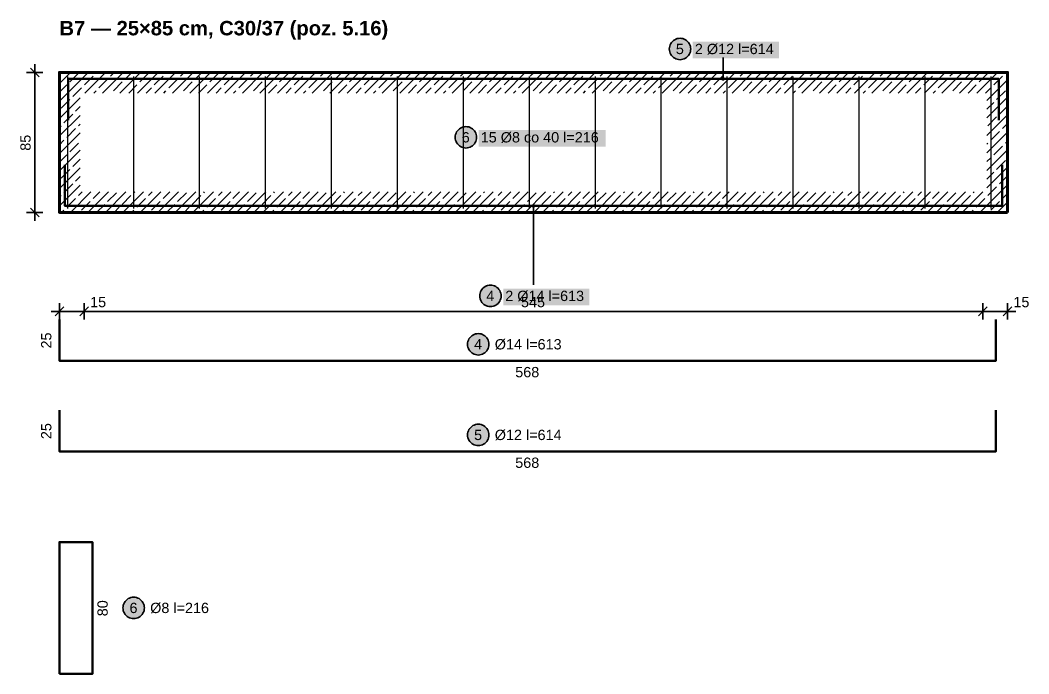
# Model space of a CAD drawing. Header units: metres. Extents: x 0.1 to 11.3, y -15.7 to -0.1.
# Drawn here: x 0.06 to 6.18, y -4.02 to -0.06 of the extents above; entities that cross this region are included whole.
import ezdxf

# ---------------------------------------------------------------- set-up
doc = ezdxf.new("R2010")
doc.units = ezdxf.units.M
for name, color, linetype, lineweight in [('A-KRESKOWANIE', 8, 'Continuous', 18), ('A-MASKA', 7, 'Continuous', 18), ('A-OPISY', 2, 'Continuous', 25), ('K-KONSTR', 7, 'Continuous', 50), ('K-WYMIARY', 1, 'Continuous', 25), ('K-ZBROJENIE', 1, 'Continuous', 100), ('K-ZBROJENIE-OPIS', 2, 'Continuous', 25)]:
    doc.layers.add(name, color=color, linetype=linetype, lineweight=lineweight)
doc.styles.add('PL_ARIAL', font='arial.ttf')
doc.styles.add('PL_ARIAL_B', font='arialbd.ttf')

msp = doc.modelspace()

# ---------------------------------------------------------------- hatches: boundary and pattern name
at = {"layer": 'A-MASKA', "true_color": 0xffffff}
for points in [[(4.1412, -0.2903), (4.6638, -0.2903), (4.6638, -0.189), (4.1412, -0.189)], [(2.8425, -0.8263), (3.6125, -0.8263), (3.6125, -0.725), (2.8425, -0.725)], [(2.9912, -1.7888), (3.5138, -1.7888), (3.5138, -1.6875), (2.9912, -1.6875)]]:
    msp.add_hatch(color=7, dxfattribs=at).paths.add_polyline_path(points)
at = {"layer": 'K-ZBROJENIE-OPIS', "true_color": 0xffffff}
for points in [[(4.1287, -0.2328), (4.1282, -0.2243), (4.1265, -0.2159), (4.1238, -0.2079), (4.12, -0.2003), (4.1153, -0.1932), (4.1097, -0.1868), (4.1033, -0.1812), (4.0962, -0.1765), (4.0886, -0.1727), (4.0806, -0.17), (4.0722, -0.1683), (4.0637, -0.1678), (4.0553, -0.1683), (4.0469, -0.17), (4.0389, -0.1727), (4.0312, -0.1765), (4.0242, -0.1812), (4.0178, -0.1868), (4.0122, -0.1932), (4.0075, -0.2003), (4.0037, -0.2079), (4.001, -0.2159), (3.9993, -0.2243), (3.9987, -0.2328), (3.9993, -0.2412), (4.001, -0.2496), (4.0037, -0.2576), (4.0075, -0.2653), (4.0122, -0.2723), (4.0178, -0.2787), (4.0242, -0.2843), (4.0312, -0.289), (4.0389, -0.2928), (4.0469, -0.2955), (4.0553, -0.2972), (4.0637, -0.2978), (4.0722, -0.2972), (4.0806, -0.2955), (4.0886, -0.2928), (4.0962, -0.289), (4.1033, -0.2843), (4.1097, -0.2787), (4.1153, -0.2723), (4.12, -0.2653), (4.1238, -0.2576), (4.1265, -0.2496), (4.1282, -0.2412)], [(2.83, -0.7688), (2.8295, -0.7603), (2.8278, -0.7519), (2.8251, -0.7439), (2.8213, -0.7363), (2.8166, -0.7292), (2.811, -0.7228), (2.8046, -0.7172), (2.7975, -0.7125), (2.7899, -0.7087), (2.7818, -0.706), (2.7735, -0.7043), (2.765, -0.7038), (2.7565, -0.7043), (2.7482, -0.706), (2.7401, -0.7087), (2.7325, -0.7125), (2.7255, -0.7172), (2.7191, -0.7228), (2.7135, -0.7292), (2.7087, -0.7363), (2.705, -0.7439), (2.7022, -0.7519), (2.7006, -0.7603), (2.7, -0.7688), (2.7006, -0.7772), (2.7022, -0.7856), (2.705, -0.7936), (2.7087, -0.8013), (2.7135, -0.8083), (2.7191, -0.8147), (2.7255, -0.8203), (2.7325, -0.825), (2.7401, -0.8288), (2.7482, -0.8315), (2.7565, -0.8332), (2.765, -0.8337), (2.7735, -0.8332), (2.7818, -0.8315), (2.7899, -0.8288), (2.7975, -0.825), (2.8046, -0.8203), (2.811, -0.8147), (2.8166, -0.8083), (2.8213, -0.8013), (2.8251, -0.7936), (2.8278, -0.7856), (2.8295, -0.7772)], [(2.9787, -1.7313), (2.9782, -1.7228), (2.9765, -1.7144), (2.9738, -1.7064), (2.97, -1.6988), (2.9653, -1.6917), (2.9597, -1.6853), (2.9533, -1.6797), (2.9462, -1.675), (2.9386, -1.6712), (2.9306, -1.6685), (2.9222, -1.6668), (2.9137, -1.6663), (2.9053, -1.6668), (2.8969, -1.6685), (2.8889, -1.6712), (2.8812, -1.675), (2.8742, -1.6797), (2.8678, -1.6853), (2.8622, -1.6917), (2.8575, -1.6988), (2.8537, -1.7064), (2.851, -1.7144), (2.8493, -1.7228), (2.8487, -1.7313), (2.8493, -1.7397), (2.851, -1.7481), (2.8537, -1.7561), (2.8575, -1.7638), (2.8622, -1.7708), (2.8678, -1.7772), (2.8742, -1.7828), (2.8812, -1.7875), (2.8889, -1.7913), (2.8969, -1.794), (2.9053, -1.7957), (2.9137, -1.7963), (2.9222, -1.7957), (2.9306, -1.794), (2.9386, -1.7913), (2.9462, -1.7875), (2.9533, -1.7828), (2.9597, -1.7772), (2.9653, -1.7708), (2.97, -1.7638), (2.9738, -1.7561), (2.9765, -1.7481), (2.9782, -1.7397)], [(2.905, -2.025), (2.9044, -2.0165), (2.9028, -2.0082), (2.9001, -2.0001), (2.8963, -1.9925), (2.8916, -1.9854), (2.886, -1.979), (2.8796, -1.9734), (2.8725, -1.9687), (2.8649, -1.9649), (2.8568, -1.9622), (2.8485, -1.9606), (2.84, -1.96), (2.8315, -1.9606), (2.8232, -1.9622), (2.8151, -1.9649), (2.8075, -1.9687), (2.8004, -1.9734), (2.794, -1.979), (2.7884, -1.9854), (2.7837, -1.9925), (2.7799, -2.0001), (2.7772, -2.0082), (2.7756, -2.0165), (2.775, -2.025), (2.7756, -2.0335), (2.7772, -2.0418), (2.7799, -2.0499), (2.7837, -2.0575), (2.7884, -2.0646), (2.794, -2.071), (2.8004, -2.0766), (2.8075, -2.0813), (2.8151, -2.0851), (2.8232, -2.0878), (2.8315, -2.0894), (2.84, -2.09), (2.8485, -2.0894), (2.8568, -2.0878), (2.8649, -2.0851), (2.8725, -2.0813), (2.8796, -2.0766), (2.886, -2.071), (2.8916, -2.0646), (2.8963, -2.0575), (2.9001, -2.0499), (2.9028, -2.0418), (2.9044, -2.0335)], [(2.905, -2.575), (2.9044, -2.5665), (2.9028, -2.5582), (2.9001, -2.5501), (2.8963, -2.5425), (2.8916, -2.5354), (2.886, -2.529), (2.8796, -2.5234), (2.8725, -2.5187), (2.8649, -2.5149), (2.8568, -2.5122), (2.8485, -2.5106), (2.84, -2.51), (2.8315, -2.5106), (2.8232, -2.5122), (2.8151, -2.5149), (2.8075, -2.5187), (2.8004, -2.5234), (2.794, -2.529), (2.7884, -2.5354), (2.7837, -2.5425), (2.7799, -2.5501), (2.7772, -2.5582), (2.7756, -2.5665), (2.775, -2.575), (2.7756, -2.5835), (2.7772, -2.5918), (2.7799, -2.5999), (2.7837, -2.6075), (2.7884, -2.6146), (2.794, -2.621), (2.8004, -2.6266), (2.8075, -2.6313), (2.8151, -2.6351), (2.8232, -2.6378), (2.8315, -2.6394), (2.84, -2.64), (2.8485, -2.6394), (2.8568, -2.6378), (2.8649, -2.6351), (2.8725, -2.6313), (2.8796, -2.6266), (2.886, -2.621), (2.8916, -2.6146), (2.8963, -2.6075), (2.9001, -2.5999), (2.9028, -2.5918), (2.9044, -2.5835)], [(0.815, -3.625), (0.8144, -3.6165), (0.8128, -3.6082), (0.8101, -3.6001), (0.8063, -3.5925), (0.8016, -3.5854), (0.796, -3.579), (0.7896, -3.5734), (0.7825, -3.5687), (0.7749, -3.5649), (0.7668, -3.5622), (0.7585, -3.5606), (0.75, -3.56), (0.7415, -3.5606), (0.7332, -3.5622), (0.7251, -3.5649), (0.7175, -3.5687), (0.7104, -3.5734), (0.704, -3.579), (0.6984, -3.5854), (0.6937, -3.5925), (0.6899, -3.6001), (0.6872, -3.6082), (0.6856, -3.6165), (0.685, -3.625), (0.6856, -3.6335), (0.6872, -3.6418), (0.6899, -3.6499), (0.6937, -3.6575), (0.6984, -3.6646), (0.704, -3.671), (0.7104, -3.6766), (0.7175, -3.6813), (0.7251, -3.6851), (0.7332, -3.6878), (0.7415, -3.6894), (0.75, -3.69), (0.7585, -3.6894), (0.7668, -3.6878), (0.7749, -3.6851), (0.7825, -3.6813), (0.7896, -3.6766), (0.796, -3.671), (0.8016, -3.6646), (0.8063, -3.6575), (0.8101, -3.6499), (0.8128, -3.6418), (0.8144, -3.6335)]]:
    msp.add_hatch(color=7, dxfattribs=at).paths.add_polyline_path(points)
at = {"layer": 'K-ZBROJENIE-OPIS', "true_color": 0x000000}
for points in [[(4.3362, -0.414), (4.3359, -0.4111), (4.3347, -0.4084), (4.333, -0.406), (4.3306, -0.4043), (4.3279, -0.4031), (4.325, -0.4028), (4.3221, -0.4031), (4.3194, -0.4043), (4.317, -0.406), (4.3153, -0.4084), (4.3141, -0.4111), (4.3137, -0.414), (4.3141, -0.4169), (4.3153, -0.4196), (4.317, -0.422), (4.3194, -0.4237), (4.3221, -0.4249), (4.325, -0.4253), (4.3279, -0.4249), (4.3306, -0.4237), (4.333, -0.422), (4.3347, -0.4196), (4.3359, -0.4169)], [(3.1862, -1.185), (3.1859, -1.1821), (3.1847, -1.1794), (3.183, -1.177), (3.1806, -1.1753), (3.1779, -1.1741), (3.175, -1.1738), (3.1721, -1.1741), (3.1694, -1.1753), (3.167, -1.177), (3.1653, -1.1794), (3.1641, -1.1821), (3.1637, -1.185), (3.1641, -1.1879), (3.1653, -1.1906), (3.167, -1.193), (3.1694, -1.1947), (3.1721, -1.1959), (3.175, -1.1963), (3.1779, -1.1959), (3.1806, -1.1947), (3.183, -1.193), (3.1847, -1.1906), (3.1859, -1.1879)]]:
    msp.add_hatch(color=7, dxfattribs=at).paths.add_polyline_path(points)

# ---------------------------------------------------------------- linework, layer by layer
at = {"layer": 'A-KRESKOWANIE', "lineweight": 25, "ltscale": 0.025}
for points in [[(0.3, -0.5485), (0.4735, -0.375)], [(0.3, -0.4425), (0.3675, -0.375)], [(0.3, -0.3894), (0.3144, -0.375)], [(0.3624, -0.4331), (0.4154, -0.3801)], [(0.4508, -0.4508), (0.5038, -0.3977)], [(0.4546, -0.5), (0.5796, -0.375)], [(0.5215, -0.3801), (0.5266, -0.375)], [(0.5392, -0.4685), (0.5922, -0.4154)], [(0.5607, -0.5), (0.6857, -0.375)], [(0.6099, -0.3977), (0.6326, -0.375)], [(0.6667, -0.5), (0.7917, -0.375)], [(0.6983, -0.4154), (0.7387, -0.375)], [(0.7728, -0.5), (0.8978, -0.375)], [(0.7867, -0.4331), (0.8397, -0.3801)], [(0.875, -0.4508), (0.9281, -0.3977)], [(0.8789, -0.5), (1.0039, -0.375)], [(0.9458, -0.3801), (0.9508, -0.375)], [(0.9634, -0.4685), (1.0165, -0.4154)], [(0.9849, -0.5), (1.1099, -0.375)], [(1.0341, -0.3977), (1.0569, -0.375)], [(1.091, -0.5), (1.216, -0.375)], [(1.1225, -0.4154), (1.163, -0.375)], [(1.1971, -0.5), (1.3221, -0.375)], [(1.2109, -0.4331), (1.264, -0.3801)], [(1.2993, -0.4508), (1.3523, -0.3977)], [(1.3031, -0.5), (1.4281, -0.375)], [(1.37, -0.3801), (1.3751, -0.375)], [(1.3877, -0.4685), (1.4407, -0.4154)], [(1.4092, -0.5), (1.5342, -0.375)], [(1.4584, -0.3977), (1.4812, -0.375)], [(1.5153, -0.5), (1.6403, -0.375)], [(1.5468, -0.4154), (1.5872, -0.375)], [(1.6213, -0.5), (1.7463, -0.375)], [(1.6352, -0.4331), (1.6882, -0.3801)], [(1.7236, -0.4508), (1.7766, -0.3977)], [(1.7274, -0.5), (1.8524, -0.375)], [(1.7943, -0.3801), (1.7994, -0.375)], [(1.812, -0.4685), (1.865, -0.4154)], [(1.8335, -0.5), (1.9585, -0.375)], [(1.8827, -0.3977), (1.9054, -0.375)], [(1.9395, -0.5), (2.0645, -0.375)], [(1.9711, -0.4154), (2.0115, -0.375)], [(2.0456, -0.5), (2.1706, -0.375)], [(2.0594, -0.4331), (2.1125, -0.3801)], [(2.1478, -0.4508), (2.2009, -0.3977)], [(2.1517, -0.5), (2.2767, -0.375)], [(2.2185, -0.3801), (2.2236, -0.375)], [(2.2362, -0.4685), (2.2893, -0.4154)], [(2.2577, -0.5), (2.3827, -0.375)], [(2.3069, -0.3977), (2.3297, -0.375)], [(2.3638, -0.5), (2.4888, -0.375)], [(2.3953, -0.4154), (2.4357, -0.375)], [(2.4698, -0.5), (2.5948, -0.375)], [(2.4837, -0.4331), (2.5367, -0.3801)], [(2.5721, -0.4508), (2.6251, -0.3977)], [(2.5759, -0.5), (2.7009, -0.375)], [(2.6428, -0.3801), (2.6479, -0.375)], [(2.6605, -0.4685), (2.7135, -0.4154)], [(2.682, -0.5), (2.807, -0.375)], [(2.7312, -0.3977), (2.7539, -0.375)], [(2.788, -0.5), (2.913, -0.375)], [(2.8196, -0.4154), (2.86, -0.375)], [(2.8941, -0.5), (3.0191, -0.375)], [(2.908, -0.4331), (2.961, -0.3801)], [(2.9964, -0.4508), (3.0494, -0.3977)], [(3.0002, -0.5), (3.1252, -0.375)], [(3.0671, -0.3801), (3.0721, -0.375)], [(3.0848, -0.4685), (3.1378, -0.4154)], [(3.1062, -0.5), (3.2312, -0.375)], [(3.1555, -0.3977), (3.1782, -0.375)], [(3.2123, -0.5), (3.3373, -0.375)], [(3.2439, -0.4154), (3.2843, -0.375)], [(3.3184, -0.5), (3.4434, -0.375)], [(3.3322, -0.4331), (3.3853, -0.3801)], [(3.4206, -0.4508), (3.4737, -0.3977)], [(3.4244, -0.5), (3.5494, -0.375)], [(3.4913, -0.3801), (3.4964, -0.375)], [(3.509, -0.4685), (3.5621, -0.4154)], [(3.5305, -0.5), (3.6555, -0.375)], [(3.5797, -0.3977), (3.6025, -0.375)], [(3.6366, -0.5), (3.7616, -0.375)], [(3.6681, -0.4154), (3.7085, -0.375)], [(3.7426, -0.5), (3.8676, -0.375)], [(3.7565, -0.4331), (3.8095, -0.3801)], [(3.8449, -0.4508), (3.8979, -0.3977)], [(3.8487, -0.5), (3.9737, -0.375)], [(3.9156, -0.3801), (3.9207, -0.375)], [(3.9333, -0.4685), (3.9863, -0.4154)], [(3.9548, -0.5), (4.0798, -0.375)], [(4.004, -0.3977), (4.0267, -0.375)], [(4.0608, -0.5), (4.1858, -0.375)], [(4.0924, -0.4154), (4.1328, -0.375)], [(4.1669, -0.5), (4.2919, -0.375)], [(4.1808, -0.4331), (4.2338, -0.3801)], [(4.2692, -0.4508), (4.3222, -0.3977)], [(4.273, -0.5), (4.398, -0.375)], [(4.3399, -0.3801), (4.3449, -0.375)], [(4.3575, -0.4685), (4.4106, -0.4154)], [(4.379, -0.5), (4.504, -0.375)], [(4.4283, -0.3977), (4.451, -0.375)], [(4.4851, -0.5), (4.6101, -0.375)], [(4.5166, -0.4154), (4.5571, -0.375)], [(4.5912, -0.5), (4.7162, -0.375)], [(4.605, -0.4331), (4.6581, -0.3801)], [(4.6934, -0.4508), (4.7465, -0.3977)], [(4.6972, -0.5), (4.8222, -0.375)], [(4.7641, -0.3801), (4.7692, -0.375)], [(4.7818, -0.4685), (4.8348, -0.4154)], [(4.8033, -0.5), (4.9283, -0.375)], [(4.8525, -0.3977), (4.8753, -0.375)], [(4.9094, -0.5), (5.0344, -0.375)], [(4.9409, -0.4154), (4.9813, -0.375)], [(5.0154, -0.5), (5.1404, -0.375)], [(5.0293, -0.4331), (5.0823, -0.3801)], [(5.1177, -0.4508), (5.1707, -0.3977)], [(5.1215, -0.5), (5.2465, -0.375)], [(5.1884, -0.3801), (5.1935, -0.375)], [(5.2061, -0.4685), (5.2591, -0.4154)], [(5.2276, -0.5), (5.3526, -0.375)], [(5.2768, -0.3977), (5.2995, -0.375)], [(5.3336, -0.5), (5.4586, -0.375)], [(5.3652, -0.4154), (5.4056, -0.375)], [(5.4397, -0.5), (5.5647, -0.375)], [(5.4536, -0.4331), (5.5066, -0.3801)], [(5.5419, -0.4508), (5.595, -0.3977)], [(5.5458, -0.5), (5.6708, -0.375)], [(5.6127, -0.3801), (5.6177, -0.375)], [(5.6303, -0.4685), (5.6834, -0.4154)], [(5.6518, -0.5), (5.7768, -0.375)], [(5.701, -0.3977), (5.7238, -0.375)], [(5.7579, -0.5), (5.8829, -0.375)], [(5.7894, -0.4154), (5.8299, -0.375)], [(5.864, -0.5), (5.989, -0.375)], [(5.8778, -0.4331), (5.9309, -0.3801)], [(5.925, -0.545), (6.05, -0.42)], [(5.9662, -0.4508), (6.0192, -0.3977)], [(6.0369, -0.3801), (6.042, -0.375)], [(0.3, -0.4955), (0.3447, -0.4508)], [(0.3801, -0.5215), (0.4331, -0.4685)], [(0.5076, -0.5), (0.5215, -0.4861)], [(0.6276, -0.4861), (0.6806, -0.4331)], [(0.7198, -0.5), (0.769, -0.4508)], [(0.8258, -0.5), (0.8574, -0.4685)], [(0.9319, -0.5), (0.9458, -0.4861)], [(1.0518, -0.4861), (1.1049, -0.4331)], [(1.144, -0.5), (1.1932, -0.4508)], [(1.2501, -0.5), (1.2816, -0.4685)], [(1.3562, -0.5), (1.37, -0.4861)], [(1.4761, -0.4861), (1.5291, -0.4331)], [(1.5683, -0.5), (1.6175, -0.4508)], [(1.6744, -0.5), (1.7059, -0.4685)], [(1.7804, -0.5), (1.7943, -0.4861)], [(1.9003, -0.4861), (1.9534, -0.4331)], [(1.9926, -0.5), (2.0418, -0.4508)], [(2.0986, -0.5), (2.1302, -0.4685)], [(2.2047, -0.5), (2.2185, -0.4861)], [(2.3246, -0.4861), (2.3776, -0.4331)], [(2.4168, -0.5), (2.466, -0.4508)], [(2.5229, -0.5), (2.5544, -0.4685)], [(2.6289, -0.5), (2.6428, -0.4861)], [(2.7489, -0.4861), (2.8019, -0.4331)], [(2.8411, -0.5), (2.8903, -0.4508)], [(2.9471, -0.5), (2.9787, -0.4685)], [(3.0532, -0.5), (3.0671, -0.4861)], [(3.1731, -0.4861), (3.2262, -0.4331)], [(3.2653, -0.5), (3.3146, -0.4508)], [(3.3714, -0.5), (3.403, -0.4685)], [(3.4775, -0.5), (3.4913, -0.4861)], [(3.5974, -0.4861), (3.6504, -0.4331)], [(3.6896, -0.5), (3.7388, -0.4508)], [(3.7957, -0.5), (3.8272, -0.4685)], [(3.9017, -0.5), (3.9156, -0.4861)], [(4.0217, -0.4861), (4.0747, -0.4331)], [(4.1139, -0.5), (4.1631, -0.4508)], [(4.2199, -0.5), (4.2515, -0.4685)], [(4.326, -0.5), (4.3399, -0.4861)], [(4.4459, -0.4861), (4.499, -0.4331)], [(4.5381, -0.5), (4.5874, -0.4508)], [(4.6442, -0.5), (4.6757, -0.4685)], [(4.7503, -0.5), (4.7641, -0.4861)], [(4.8702, -0.4861), (4.9232, -0.4331)], [(4.9624, -0.5), (5.0116, -0.4508)], [(5.0685, -0.5), (5.1, -0.4685)], [(5.1745, -0.5), (5.1884, -0.4861)], [(5.2945, -0.4861), (5.3475, -0.4331)], [(5.3867, -0.5), (5.4359, -0.4508)], [(5.4927, -0.5), (5.5243, -0.4685)], [(5.5988, -0.5), (5.6127, -0.4861)], [(5.7187, -0.4861), (5.7718, -0.4331)], [(5.8109, -0.5), (5.8601, -0.4508)], [(5.917, -0.5), (5.9485, -0.4685)], [(5.9839, -0.5392), (6.0369, -0.4861)], [(0.3, -0.6546), (0.425, -0.5296)], [(0.3094, -0.5922), (0.3624, -0.5392)], [(5.925, -0.6511), (6.05, -0.5261)], [(0.3977, -0.6099), (0.425, -0.5826)], [(5.925, -0.5981), (5.9662, -0.5568)], [(6.0016, -0.6276), (6.05, -0.5791)], [(0.3, -0.7607), (0.425, -0.6357)], [(0.327, -0.6806), (0.3801, -0.6276)], [(5.925, -0.7572), (6.05, -0.6322)], [(5.9309, -0.6983), (5.9839, -0.6452)], [(0.3, -0.7076), (0.3094, -0.6983)], [(0.3447, -0.769), (0.3977, -0.7159)], [(0.4154, -0.6983), (0.425, -0.6887)], [(5.9485, -0.7867), (6.0016, -0.7336)], [(6.0192, -0.7159), (6.05, -0.6852)], [(0.3, -0.8667), (0.425, -0.7417)], [(0.3, -0.8137), (0.327, -0.7867)], [(5.925, -0.8632), (6.05, -0.7382)], [(6.0369, -0.8043), (6.05, -0.7913)], [(0.3, -0.9728), (0.425, -0.8478)], [(0.3624, -0.8574), (0.4154, -0.8043)], [(5.925, -0.8102), (5.9309, -0.8043)], [(5.925, -0.9693), (6.05, -0.8443)], [(5.9662, -0.875), (6.0192, -0.822)], [(0.3, -0.9198), (0.3447, -0.875)], [(0.3801, -0.9458), (0.425, -0.9008)], [(5.925, -0.9163), (5.9485, -0.8927)], [(5.9839, -0.9634), (6.0369, -0.9104)], [(0.3, -1.0789), (0.425, -0.9539)], [(0.3094, -1.0165), (0.3624, -0.9634)], [(5.925, -1.0754), (6.05, -0.9504)], [(0.3977, -1.0341), (0.425, -1.0069)], [(5.925, -1.0223), (5.9662, -0.9811)], [(6.0016, -1.0518), (6.05, -1.0034)], [(0.3, -1.1849), (0.425, -1.0599)], [(0.327, -1.1049), (0.3801, -1.0518)], [(0.366, -1.225), (0.491, -1.1)], [(0.4154, -1.1225), (0.438, -1.1)], [(0.4721, -1.225), (0.5971, -1.1)], [(0.5038, -1.1402), (0.544, -1.1)], [(0.5781, -1.225), (0.7031, -1.1)], [(0.6842, -1.225), (0.8092, -1.1)], [(0.7513, -1.1049), (0.7562, -1.1)], [(0.7903, -1.225), (0.9153, -1.1)], [(0.8397, -1.1225), (0.8622, -1.1)], [(0.8963, -1.225), (1.0213, -1.1)], [(0.9281, -1.1402), (0.9683, -1.1)], [(1.0024, -1.225), (1.1274, -1.1)], [(1.1085, -1.225), (1.2335, -1.1)], [(1.1756, -1.1049), (1.1804, -1.1)], [(1.2145, -1.225), (1.3395, -1.1)], [(1.264, -1.1225), (1.2865, -1.1)], [(1.3206, -1.225), (1.4456, -1.1)], [(1.3523, -1.1402), (1.3926, -1.1)], [(1.4267, -1.225), (1.5517, -1.1)], [(1.5327, -1.225), (1.6577, -1.1)], [(1.5998, -1.1049), (1.6047, -1.1)], [(1.6388, -1.225), (1.7638, -1.1)], [(1.6882, -1.1225), (1.7107, -1.1)], [(1.7448, -1.225), (1.8698, -1.1)], [(1.7766, -1.1402), (1.8168, -1.1)], [(1.8509, -1.225), (1.9759, -1.1)], [(1.957, -1.225), (2.082, -1.1)], [(2.0241, -1.1049), (2.0289, -1.1)], [(2.063, -1.225), (2.188, -1.1)], [(2.1125, -1.1225), (2.135, -1.1)], [(2.1691, -1.225), (2.2941, -1.1)], [(2.2009, -1.1402), (2.2411, -1.1)], [(2.2752, -1.225), (2.4002, -1.1)], [(2.3812, -1.225), (2.5062, -1.1)], [(2.4484, -1.1049), (2.4532, -1.1)], [(2.4873, -1.225), (2.6123, -1.1)], [(2.5367, -1.1225), (2.5593, -1.1)], [(2.5934, -1.225), (2.7184, -1.1)], [(2.6251, -1.1402), (2.6653, -1.1)], [(2.6994, -1.225), (2.8244, -1.1)], [(2.8055, -1.225), (2.9305, -1.1)], [(2.8726, -1.1049), (2.8775, -1.1)], [(2.9116, -1.225), (3.0366, -1.1)], [(2.961, -1.1225), (2.9835, -1.1)], [(3.0176, -1.225), (3.1426, -1.1)], [(3.0494, -1.1402), (3.0896, -1.1)], [(3.1237, -1.225), (3.2487, -1.1)], [(3.2298, -1.225), (3.3548, -1.1)], [(3.2969, -1.1049), (3.3017, -1.1)], [(3.3358, -1.225), (3.4608, -1.1)], [(3.3853, -1.1225), (3.4078, -1.1)], [(3.4419, -1.225), (3.5669, -1.1)], [(3.4737, -1.1402), (3.5139, -1.1)], [(3.548, -1.225), (3.673, -1.1)], [(3.654, -1.225), (3.779, -1.1)], [(3.7211, -1.1049), (3.726, -1.1)], [(3.7601, -1.225), (3.8851, -1.1)], [(3.8095, -1.1225), (3.8321, -1.1)], [(3.8662, -1.225), (3.9912, -1.1)], [(3.8979, -1.1402), (3.9381, -1.1)], [(3.9722, -1.225), (4.0972, -1.1)], [(4.0783, -1.225), (4.2033, -1.1)], [(4.1454, -1.1049), (4.1503, -1.1)], [(4.1844, -1.225), (4.3094, -1.1)], [(4.2338, -1.1225), (4.2563, -1.1)], [(4.2904, -1.225), (4.4154, -1.1)], [(4.3222, -1.1402), (4.3624, -1.1)], [(4.3965, -1.225), (4.5215, -1.1)], [(4.5026, -1.225), (4.6276, -1.1)], [(4.5697, -1.1049), (4.5745, -1.1)], [(4.6086, -1.225), (4.7336, -1.1)], [(4.6581, -1.1225), (4.6806, -1.1)], [(4.7147, -1.225), (4.8397, -1.1)], [(4.7465, -1.1402), (4.7867, -1.1)], [(4.8208, -1.225), (4.9458, -1.1)], [(4.9268, -1.225), (5.0518, -1.1)], [(4.9939, -1.1049), (4.9988, -1.1)], [(5.0329, -1.225), (5.1579, -1.1)], [(5.0823, -1.1225), (5.1049, -1.1)], [(5.139, -1.225), (5.264, -1.1)], [(5.1707, -1.1402), (5.2109, -1.1)], [(5.245, -1.225), (5.37, -1.1)], [(5.3511, -1.225), (5.4761, -1.1)], [(5.4182, -1.1049), (5.4231, -1.1)], [(5.4572, -1.225), (5.5822, -1.1)], [(5.5066, -1.1225), (5.5291, -1.1)], [(5.5632, -1.225), (5.6882, -1.1)], [(5.595, -1.1402), (5.6352, -1.1)], [(5.6693, -1.225), (5.7943, -1.1)], [(5.7754, -1.225), (5.9004, -1.1)], [(5.8425, -1.1049), (5.8473, -1.1)], [(5.8814, -1.225), (6.05, -1.0564)], [(5.9309, -1.1225), (5.9839, -1.0695)], [(0.3, -1.1319), (0.3094, -1.1225)], [(0.3447, -1.1932), (0.3977, -1.1402)], [(0.4331, -1.2109), (0.4861, -1.1579)], [(0.5922, -1.1579), (0.6452, -1.1049)], [(0.6806, -1.1756), (0.7336, -1.1225)], [(0.769, -1.1932), (0.822, -1.1402)], [(0.8574, -1.2109), (0.9104, -1.1579)], [(1.0165, -1.1579), (1.0695, -1.1049)], [(1.1049, -1.1756), (1.1579, -1.1225)], [(1.1932, -1.1932), (1.2463, -1.1402)], [(1.2816, -1.2109), (1.3347, -1.1579)], [(1.4407, -1.1579), (1.4938, -1.1049)], [(1.5291, -1.1756), (1.5822, -1.1225)], [(1.6175, -1.1932), (1.6705, -1.1402)], [(1.7059, -1.2109), (1.7589, -1.1579)], [(1.865, -1.1579), (1.918, -1.1049)], [(1.9534, -1.1756), (2.0064, -1.1225)], [(2.0418, -1.1932), (2.0948, -1.1402)], [(2.1302, -1.2109), (2.1832, -1.1579)], [(2.2893, -1.1579), (2.3423, -1.1049)], [(2.3776, -1.1756), (2.4307, -1.1225)], [(2.466, -1.1932), (2.5191, -1.1402)], [(2.5544, -1.2109), (2.6075, -1.1579)], [(2.7135, -1.1579), (2.7666, -1.1049)], [(2.8019, -1.1756), (2.8549, -1.1225)], [(2.8903, -1.1932), (2.9433, -1.1402)], [(2.9787, -1.2109), (3.0317, -1.1579)], [(3.1378, -1.1579), (3.1908, -1.1049)], [(3.2262, -1.1756), (3.2792, -1.1225)], [(3.3146, -1.1932), (3.3676, -1.1402)], [(3.403, -1.2109), (3.456, -1.1579)], [(3.5621, -1.1579), (3.6151, -1.1049)], [(3.6504, -1.1756), (3.7035, -1.1225)], [(3.7388, -1.1932), (3.7919, -1.1402)], [(3.8272, -1.2109), (3.8802, -1.1579)], [(3.9863, -1.1579), (4.0393, -1.1049)], [(4.0747, -1.1756), (4.1277, -1.1225)], [(4.1631, -1.1932), (4.2161, -1.1402)], [(4.2515, -1.2109), (4.3045, -1.1579)], [(4.4106, -1.1579), (4.4636, -1.1049)], [(4.499, -1.1756), (4.552, -1.1225)], [(4.5874, -1.1932), (4.6404, -1.1402)], [(4.6757, -1.2109), (4.7288, -1.1579)], [(4.8348, -1.1579), (4.8879, -1.1049)], [(4.9232, -1.1756), (4.9763, -1.1225)], [(5.0116, -1.1932), (5.0647, -1.1402)], [(5.1, -1.2109), (5.153, -1.1579)], [(5.2591, -1.1579), (5.3121, -1.1049)], [(5.3475, -1.1756), (5.4005, -1.1225)], [(5.4359, -1.1932), (5.4889, -1.1402)], [(5.5243, -1.2109), (5.5773, -1.1579)], [(5.6834, -1.1579), (5.7364, -1.1049)], [(5.7718, -1.1756), (5.8248, -1.1225)], [(5.8601, -1.1932), (5.9132, -1.1402)], [(5.9485, -1.2109), (6.0016, -1.1579)], [(6.0192, -1.1402), (6.05, -1.1095)], [(0.313, -1.225), (0.327, -1.2109)], [(0.5251, -1.225), (0.5745, -1.1756)], [(0.6312, -1.225), (0.6629, -1.1932)], [(0.7372, -1.225), (0.7513, -1.2109)], [(0.9494, -1.225), (0.9988, -1.1756)], [(1.0554, -1.225), (1.0872, -1.1932)], [(1.1615, -1.225), (1.1756, -1.2109)], [(1.3736, -1.225), (1.4231, -1.1756)], [(1.4797, -1.225), (1.5114, -1.1932)], [(1.5857, -1.225), (1.5998, -1.2109)], [(1.7979, -1.225), (1.8473, -1.1756)], [(1.9039, -1.225), (1.9357, -1.1932)], [(2.01, -1.225), (2.0241, -1.2109)], [(2.2221, -1.225), (2.2716, -1.1756)], [(2.3282, -1.225), (2.36, -1.1932)], [(2.4343, -1.225), (2.4484, -1.2109)], [(2.6464, -1.225), (2.6958, -1.1756)], [(2.7525, -1.225), (2.7842, -1.1932)], [(2.8585, -1.225), (2.8726, -1.2109)], [(3.0707, -1.225), (3.1201, -1.1756)], [(3.1767, -1.225), (3.2085, -1.1932)], [(3.2828, -1.225), (3.2969, -1.2109)], [(3.4949, -1.225), (3.5444, -1.1756)], [(3.601, -1.225), (3.6328, -1.1932)], [(3.7071, -1.225), (3.7211, -1.2109)], [(3.9192, -1.225), (3.9686, -1.1756)], [(4.0253, -1.225), (4.057, -1.1932)], [(4.1313, -1.225), (4.1454, -1.2109)], [(4.3435, -1.225), (4.3929, -1.1756)], [(4.4495, -1.225), (4.4813, -1.1932)], [(4.5556, -1.225), (4.5697, -1.2109)], [(4.7677, -1.225), (4.8172, -1.1756)], [(4.8738, -1.225), (4.9056, -1.1932)], [(4.9799, -1.225), (4.9939, -1.2109)], [(5.192, -1.225), (5.2414, -1.1756)], [(5.2981, -1.225), (5.3298, -1.1932)], [(5.4041, -1.225), (5.4182, -1.2109)], [(5.6163, -1.225), (5.6657, -1.1756)], [(5.7223, -1.225), (5.7541, -1.1932)], [(5.8284, -1.225), (5.8425, -1.2109)], [(5.9875, -1.225), (6.05, -1.1625)], [(6.0405, -1.225), (6.05, -1.2155)]]:
    msp.add_lwpolyline(points, dxfattribs=at)
at = {"layer": 'K-KONSTR', "lineweight": 70, "ltscale": 0.025}
msp.add_lwpolyline([(6.05, -1.225), (6.05, -0.375), (0.3, -0.375), (0.3, -1.225)], close=True, dxfattribs=at)
at = {"layer": 'K-WYMIARY', "lineweight": 35, "ltscale": 0.025}
for points in [[(0.1765, -0.4015), (0.1235, -0.3485)], [(0.15, -1.275), (0.15, -0.325)], [(0.1, -0.375), (0.2, -0.375)], [(0.1765, -1.2515), (0.1235, -1.1985)], [(0.1, -1.225), (0.2, -1.225)], [(0.25, -1.825), (6.1, -1.825)], [(0.2735, -1.8515), (0.3265, -1.7985)], [(0.3, -1.875), (0.3, -1.775)], [(0.4235, -1.8515), (0.4765, -1.7985)], [(0.45, -1.875), (0.45, -1.775)], [(5.8735, -1.8515), (5.9265, -1.7985)], [(5.9, -1.875), (5.9, -1.775)], [(6.0235, -1.8515), (6.0765, -1.7985)], [(6.05, -1.875), (6.05, -1.775)]]:
    msp.add_lwpolyline(points, dxfattribs=at)
at = {"layer": 'K-ZBROJENIE', "lineweight": 25, "ltscale": 0.025}
for points in [[(0.35, -1.2), (0.35, -0.4)], [(0.75, -1.2), (0.75, -0.4)], [(1.15, -1.2), (1.15, -0.4)], [(1.55, -1.2), (1.55, -0.4)], [(1.95, -1.2), (1.95, -0.4)], [(2.35, -1.2), (2.35, -0.4)], [(2.75, -1.2), (2.75, -0.4)], [(3.15, -1.2), (3.15, -0.4)], [(3.55, -1.2), (3.55, -0.4)], [(3.95, -1.2), (3.95, -0.4)], [(4.35, -1.2), (4.35, -0.4)], [(4.75, -1.2), (4.75, -0.4)], [(5.15, -1.2), (5.15, -0.4)], [(5.55, -1.2), (5.55, -0.4)], [(5.95, -1.2), (5.95, -0.4)]]:
    msp.add_lwpolyline(points, dxfattribs=at)
at = {"layer": 'K-ZBROJENIE', "lineweight": 50, "ltscale": 0.025}
for points in [[(0.353, -0.664), (0.353, -0.414), (5.997, -0.414), (5.997, -0.664)], [(0.333, -0.935), (0.333, -1.185), (6.017, -1.185), (6.017, -0.935)], [(0.3, -1.875), (0.3, -2.125), (5.98, -2.125), (5.98, -1.875)], [(0.3, -2.425), (0.3, -2.675), (5.98, -2.675), (5.98, -2.425)]]:
    msp.add_lwpolyline(points, dxfattribs=at)
msp.add_lwpolyline([(0.3, -4.025), (0.5, -4.025), (0.5, -3.225), (0.3, -3.225)], close=True, dxfattribs=at)
at = {"layer": 'K-ZBROJENIE-OPIS', "lineweight": 35, "ltscale": 0.025}
for points in [[(4.1287, -0.2328), (4.1282, -0.2243), (4.1265, -0.2159), (4.1238, -0.2079), (4.12, -0.2003), (4.1153, -0.1932), (4.1097, -0.1868), (4.1033, -0.1812), (4.0962, -0.1765), (4.0886, -0.1727), (4.0806, -0.17), (4.0722, -0.1683), (4.0637, -0.1678), (4.0553, -0.1683), (4.0469, -0.17), (4.0389, -0.1727), (4.0312, -0.1765), (4.0242, -0.1812), (4.0178, -0.1868), (4.0122, -0.1932), (4.0075, -0.2003), (4.0037, -0.2079), (4.001, -0.2159), (3.9993, -0.2243), (3.9987, -0.2328), (3.9993, -0.2412), (4.001, -0.2496), (4.0037, -0.2576), (4.0075, -0.2653), (4.0122, -0.2723), (4.0178, -0.2787), (4.0242, -0.2843), (4.0312, -0.289), (4.0389, -0.2928), (4.0469, -0.2955), (4.0553, -0.2972), (4.0637, -0.2978), (4.0722, -0.2972), (4.0806, -0.2955), (4.0886, -0.2928), (4.0962, -0.289), (4.1033, -0.2843), (4.1097, -0.2787), (4.1153, -0.2723), (4.12, -0.2653), (4.1238, -0.2576), (4.1265, -0.2496), (4.1282, -0.2412)], [(2.83, -0.7688), (2.8295, -0.7603), (2.8278, -0.7519), (2.8251, -0.7439), (2.8213, -0.7363), (2.8166, -0.7292), (2.811, -0.7228), (2.8046, -0.7172), (2.7975, -0.7125), (2.7899, -0.7087), (2.7818, -0.706), (2.7735, -0.7043), (2.765, -0.7038), (2.7565, -0.7043), (2.7482, -0.706), (2.7401, -0.7087), (2.7325, -0.7125), (2.7255, -0.7172), (2.7191, -0.7228), (2.7135, -0.7292), (2.7087, -0.7363), (2.705, -0.7439), (2.7022, -0.7519), (2.7006, -0.7603), (2.7, -0.7688), (2.7006, -0.7772), (2.7022, -0.7856), (2.705, -0.7936), (2.7087, -0.8013), (2.7135, -0.8083), (2.7191, -0.8147), (2.7255, -0.8203), (2.7325, -0.825), (2.7401, -0.8288), (2.7482, -0.8315), (2.7565, -0.8332), (2.765, -0.8337), (2.7735, -0.8332), (2.7818, -0.8315), (2.7899, -0.8288), (2.7975, -0.825), (2.8046, -0.8203), (2.811, -0.8147), (2.8166, -0.8083), (2.8213, -0.8013), (2.8251, -0.7936), (2.8278, -0.7856), (2.8295, -0.7772)], [(2.9787, -1.7313), (2.9782, -1.7228), (2.9765, -1.7144), (2.9738, -1.7064), (2.97, -1.6988), (2.9653, -1.6917), (2.9597, -1.6853), (2.9533, -1.6797), (2.9462, -1.675), (2.9386, -1.6712), (2.9306, -1.6685), (2.9222, -1.6668), (2.9137, -1.6663), (2.9053, -1.6668), (2.8969, -1.6685), (2.8889, -1.6712), (2.8812, -1.675), (2.8742, -1.6797), (2.8678, -1.6853), (2.8622, -1.6917), (2.8575, -1.6988), (2.8537, -1.7064), (2.851, -1.7144), (2.8493, -1.7228), (2.8487, -1.7313), (2.8493, -1.7397), (2.851, -1.7481), (2.8537, -1.7561), (2.8575, -1.7638), (2.8622, -1.7708), (2.8678, -1.7772), (2.8742, -1.7828), (2.8812, -1.7875), (2.8889, -1.7913), (2.8969, -1.794), (2.9053, -1.7957), (2.9137, -1.7963), (2.9222, -1.7957), (2.9306, -1.794), (2.9386, -1.7913), (2.9462, -1.7875), (2.9533, -1.7828), (2.9597, -1.7772), (2.9653, -1.7708), (2.97, -1.7638), (2.9738, -1.7561), (2.9765, -1.7481), (2.9782, -1.7397)], [(2.905, -2.025), (2.9044, -2.0165), (2.9028, -2.0082), (2.9001, -2.0001), (2.8963, -1.9925), (2.8916, -1.9854), (2.886, -1.979), (2.8796, -1.9734), (2.8725, -1.9687), (2.8649, -1.9649), (2.8568, -1.9622), (2.8485, -1.9606), (2.84, -1.96), (2.8315, -1.9606), (2.8232, -1.9622), (2.8151, -1.9649), (2.8075, -1.9687), (2.8004, -1.9734), (2.794, -1.979), (2.7884, -1.9854), (2.7837, -1.9925), (2.7799, -2.0001), (2.7772, -2.0082), (2.7756, -2.0165), (2.775, -2.025), (2.7756, -2.0335), (2.7772, -2.0418), (2.7799, -2.0499), (2.7837, -2.0575), (2.7884, -2.0646), (2.794, -2.071), (2.8004, -2.0766), (2.8075, -2.0813), (2.8151, -2.0851), (2.8232, -2.0878), (2.8315, -2.0894), (2.84, -2.09), (2.8485, -2.0894), (2.8568, -2.0878), (2.8649, -2.0851), (2.8725, -2.0813), (2.8796, -2.0766), (2.886, -2.071), (2.8916, -2.0646), (2.8963, -2.0575), (2.9001, -2.0499), (2.9028, -2.0418), (2.9044, -2.0335)], [(2.905, -2.575), (2.9044, -2.5665), (2.9028, -2.5582), (2.9001, -2.5501), (2.8963, -2.5425), (2.8916, -2.5354), (2.886, -2.529), (2.8796, -2.5234), (2.8725, -2.5187), (2.8649, -2.5149), (2.8568, -2.5122), (2.8485, -2.5106), (2.84, -2.51), (2.8315, -2.5106), (2.8232, -2.5122), (2.8151, -2.5149), (2.8075, -2.5187), (2.8004, -2.5234), (2.794, -2.529), (2.7884, -2.5354), (2.7837, -2.5425), (2.7799, -2.5501), (2.7772, -2.5582), (2.7756, -2.5665), (2.775, -2.575), (2.7756, -2.5835), (2.7772, -2.5918), (2.7799, -2.5999), (2.7837, -2.6075), (2.7884, -2.6146), (2.794, -2.621), (2.8004, -2.6266), (2.8075, -2.6313), (2.8151, -2.6351), (2.8232, -2.6378), (2.8315, -2.6394), (2.84, -2.64), (2.8485, -2.6394), (2.8568, -2.6378), (2.8649, -2.6351), (2.8725, -2.6313), (2.8796, -2.6266), (2.886, -2.621), (2.8916, -2.6146), (2.8963, -2.6075), (2.9001, -2.5999), (2.9028, -2.5918), (2.9044, -2.5835)], [(0.815, -3.625), (0.8144, -3.6165), (0.8128, -3.6082), (0.8101, -3.6001), (0.8063, -3.5925), (0.8016, -3.5854), (0.796, -3.579), (0.7896, -3.5734), (0.7825, -3.5687), (0.7749, -3.5649), (0.7668, -3.5622), (0.7585, -3.5606), (0.75, -3.56), (0.7415, -3.5606), (0.7332, -3.5622), (0.7251, -3.5649), (0.7175, -3.5687), (0.7104, -3.5734), (0.704, -3.579), (0.6984, -3.5854), (0.6937, -3.5925), (0.6899, -3.6001), (0.6872, -3.6082), (0.6856, -3.6165), (0.685, -3.625), (0.6856, -3.6335), (0.6872, -3.6418), (0.6899, -3.6499), (0.6937, -3.6575), (0.6984, -3.6646), (0.704, -3.671), (0.7104, -3.6766), (0.7175, -3.6813), (0.7251, -3.6851), (0.7332, -3.6878), (0.7415, -3.6894), (0.75, -3.69), (0.7585, -3.6894), (0.7668, -3.6878), (0.7749, -3.6851), (0.7825, -3.6813), (0.7896, -3.6766), (0.796, -3.671), (0.8016, -3.6646), (0.8063, -3.6575), (0.8101, -3.6499), (0.8128, -3.6418), (0.8144, -3.6335)]]:
    msp.add_lwpolyline(points, close=True, dxfattribs=at)
for points in [[(4.325, -0.414), (4.325, -0.284)], [(3.175, -1.185), (3.175, -1.665)]]:
    msp.add_lwpolyline(points, dxfattribs=at)

# ---------------------------------------------------------------- texts
at = {"layer": 'A-OPISY', "style": 'PL_ARIAL_B'}
msp.add_text('B7 — 25×85 cm, C30/37 (poz. 5.16)', height=0.0875, dxfattribs=at).set_placement((0.3, -0.15))
at = {"layer": 'K-WYMIARY', "style": 'PL_ARIAL'}
msp.add_text('85', height=0.0625, rotation=90, dxfattribs=at).set_placement((0.125, -0.8505))
for s, p in [('15', (0.4858, -1.8)), ('545', (3.0992, -1.8)), ('15', (6.0857, -1.8))]:
    msp.add_text(s, height=0.0625, dxfattribs=at).set_placement(p)
at = {"layer": 'K-ZBROJENIE-OPIS', "style": 'PL_ARIAL'}
for s, p in [('5', (4.0385, -0.264)), ('2 Ø12 l=614', (4.1537, -0.264)), ('6', (2.7398, -0.8)), ('15 Ø8 co 40 l=216', (2.855, -0.8)), ('4', (2.8885, -1.7625)), ('2 Ø14 l=613', (3.0037, -1.7625)), ('4', (2.8147, -2.0562)), ('Ø14 l=613', (2.94, -2.0562)), ('568', (3.0642, -2.225)), ('5', (2.8147, -2.6062)), ('Ø12 l=614', (2.94, -2.6062)), ('568', (3.0642, -2.775)), ('6', (0.7247, -3.6562)), ('Ø8 l=216', (0.85, -3.6562))]:
    msp.add_text(s, height=0.0625, dxfattribs=at).set_placement(p)
for s, p in [('25', (0.2511, -2.0505)), ('25', (0.2511, -2.6005)), ('80', (0.5925, -3.6755))]:
    msp.add_text(s, height=0.0625, rotation=90, dxfattribs=at).set_placement(p)

doc.saveas('drawing.dxf')
